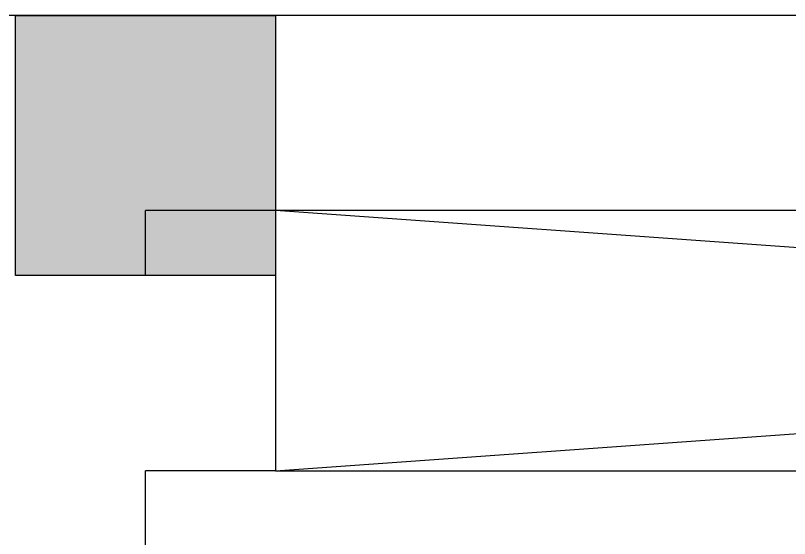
# Model space of a CAD drawing. Header units: millimetres. Extents: x -32476 to 97997, y 23196 to 53777.
# Drawn here: x 74817 to 76008, y 45171 to 45975 of the extents above; entities that cross this region are included whole.
import ezdxf

# ---------------------------------------------------------------- set-up
doc = ezdxf.new("R2010")
doc.units = ezdxf.units.MM

msp = doc.modelspace()

# ---------------------------------------------------------------- hatches: boundary and pattern name
h = msp.add_hatch(color=256)
h.dxf.hatch_style = 1
h.paths.add_polyline_path([(75217.1, 45975), (74817.1, 45975), (74817.1, 45575), (75217.1, 45575)])

# ---------------------------------------------------------------- linework, layer by layer
at = {"lineweight": 30}
for p, q in [((83027.1, 45975), (63567.1, 45975)), ((75017.1, 45575), (75017.1, 45675)), ((80817.1, 45675), (75017.1, 45675)), ((75217.1, 45575), (75217.1, 45275)), ((75017.1, 42205), (75017.1, 45275)), ((75217.1, 45275), (75017.1, 45275))]:
    msp.add_line(p, q, dxfattribs=at)
for p, q in [((75217.1, 45675), (75217.1, 45275)), ((75217.1, 45275), (80817.1, 45675)), ((80817.1, 45275), (75217.1, 45675)), ((75217.1, 45275), (80817.1, 45275))]:
    msp.add_line(p, q)
msp.add_lwpolyline([(74817.1, 45975), (75217.1, 45975), (75217.1, 45575), (74817.1, 45575)], close=True, dxfattribs=at)

doc.saveas('drawing.dxf')
